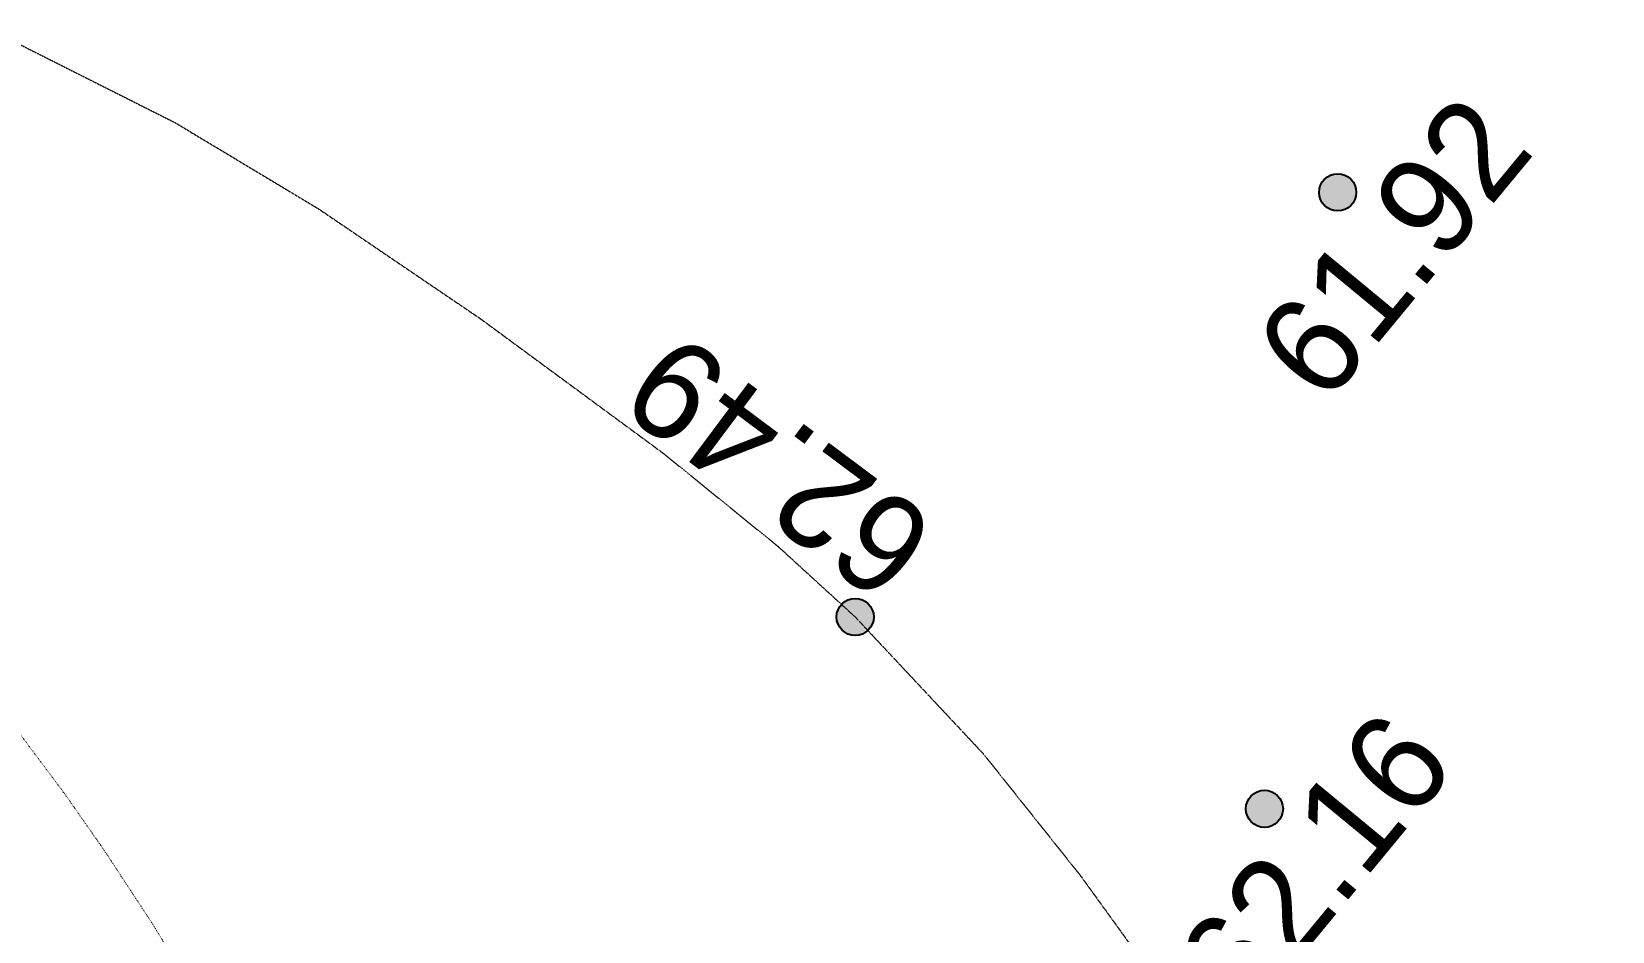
# Model space of a CAD drawing. Header units: millimetres. Extents: x -2893842 to -949497, y -1203244 to 262218.
# Drawn here: x -2258976 to -2246200, y -546196 to -538924 of the extents above; entities that cross this region are included whole.
import ezdxf

# ---------------------------------------------------------------- set-up
doc = ezdxf.new("R2010")
doc.units = ezdxf.units.MM
doc.linetypes.add('g5_05x2', pattern=[3.5, 2.5, -1])
doc.linetypes.add('g5_366', pattern=[0.85, 0.1, -0.75])
doc.layers.get('0').update_dxf_attribs({"lineweight": 5})
for name, color, linetype in [('!!!_ Размеры', 7, 'Continuous'), ('10_Границы покрытий и угодий', 253, 'Continuous'), ('61_Отметки высоты поверхности', 253, 'Continuous')]:
    doc.layers.add(name, color=color, linetype=linetype)
doc.styles.add('LIKE17', font='d431.shx')

# ---------------------------------------------------------------- blocks, each defined once
blk = doc.blocks.new('g5_330')
blk.add_hatch(color=0).paths.add_polyline_path([(-0.15, 0, 1), (0.15, 0, 1)])
at = {"color": 0}
blk.add_circle((0, 0), 0.15, dxfattribs=at)
blk = doc.blocks.new('Топо_07.04.17')
at = {"layer": '10_Границы покрытий и угодий', "color": 7, "linetype": 'g5_05x2', "lineweight": 20}
blk.add_lwpolyline([(-377148, -385998), (-375777, -386895), (-374701, -387720), (-373499, -388752), (-372157, -389996), (-371320, -390849), (-370767, -391483), (-369861, -392701), (-369192, -393768), (-368477, -395038), (-367520, -396848), (-366935, -397964), (-365517, -400586)], dxfattribs=at)
at = {"layer": '10_Границы покрытий и угодий', "color": 7, "linetype": 'g5_366', "lineweight": 20}
blk.add_lwpolyline([(-375611, -395821), (-376007, -394823), (-376282, -394186), (-376684, -393318), (-377008, -392677), (-377268, -392197), (-377594, -391639)], dxfattribs=at)
at = {"layer": '61_Отметки высоты поверхности', "color": 7, "linetype": 'Continuous', "lineweight": 20, "xscale": 999.9999999999995, "yscale": 999.9999999999995, "zscale": 999.9999999999995, "rotation": 43.98139083737546}
for p in [(-366505, -388513, -67200), (-370767, -391483, -67200), (-367655, -393397, -67200)]:
    blk.add_blockref('g5_330', p, dxfattribs=at)
at = {"layer": '61_Отметки высоты поверхности', "color": 7, "linetype": 'Continuous', "lineweight": 15, "style": 'LIKE17'}
for s, rotation, p in [('61.92', 43.9814, (-366798, -390224, -67200)), ('62.49', 136.781, (-369992, -390838, -67200)), ('62.16', 43.9814, (-367991, -395095, -67200))]:
    blk.add_text(s, height=800, rotation=rotation, dxfattribs=at).set_placement(p)

msp = doc.modelspace()

# ---------------------------------------------------------------- block references
at = {"layer": '!!!_ Размеры', "color": 1, "lineweight": 0, "rotation": 6.471407436947433}
msp.add_blockref('Топо_07.04.17', (-1928038.79367, -112877.83782), dxfattribs=at)

doc.saveas('drawing.dxf')
